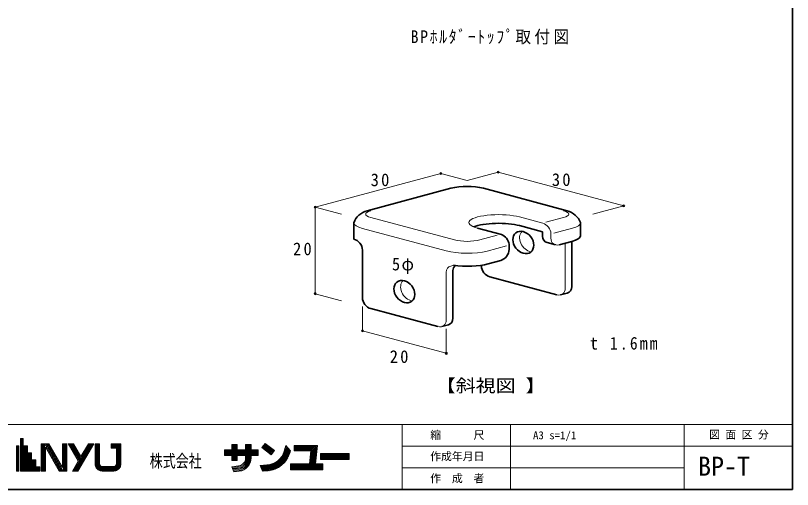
# Model space of a CAD drawing. Units: millimetres on the paper. Extents: x -405 to 405, y -286 to 286.
# Drawn here: x -194.7 to -15.5, y 11 to 120.4 of the extents above; entities that cross this region are included whole.
import ezdxf
from ezdxf.enums import TextEntityAlignment as Align

# ---------------------------------------------------------------- set-up
doc = ezdxf.new("R2010")
doc.units = ezdxf.units.MM
doc.header["$PDMODE"] = 32
doc.header["$PDSIZE"] = 0.5
for name, color, linetype, lineweight in [('0-2_BPトップ', 7, 'Continuous', 35), ('0-8_寸法線', 7, 'Continuous', 18), ('F-0_図面枠', 4, 'Continuous', 18), ('F-2_文字1', 4, 'Continuous', 18)]:
    doc.layers.add(name, color=color, linetype=linetype, lineweight=lineweight)
doc.layers.add('F-3_文字2', color=7, linetype='Continuous')
doc.styles.add('ＭＳ ゴシック', font='')
doc.styles.get('ＭＳ ゴシック').set_extended_font_data('MS Gothic')

msp = doc.modelspace()

# ---------------------------------------------------------------- linework, layer by layer
at = {"layer": '0-2_BPトップ'}
for p, q in [((-113.621, 75.333), (-94.314, 80.506)), ((-67.431, 75.331), (-86.748, 80.507)), ((-68.313, 75.319), (-68.313, 75.318)), ((-116.676, 72.543), (-116.676, 68.784)), ((-73.141, 70.473), (-78.456, 71.897)), ((-64.38, 72.586), (-64.38, 69.543)), ((-82.63, 69.839), (-88.113, 71.308)), ((-73.141, 70.473), (-73.141, 69.473)), ((-71.208, 69.956), (-71.21, 69.956)), ((-69.278, 67.473), (-66.38, 68.249)), ((-66.378, 68.25), (-66.378, 57.837)), ((-80.869, 67.599), (-80.869, 66.353)), ((-72.101, 67.98), (-70.153, 67.459)), ((-114.674, 66.263), (-114.674, 55.235)), ((-85.7, 63.072), (-82.787, 63.853)), ((-93.81, 61.517), (-93.81, 50.486)), ((-85.324, 60.085), (-69.855, 55.94)), ((-68.974, 55.928), (-67.429, 56.342)), ((-112.756, 52.735), (-97.288, 48.59)), ((-96.406, 48.577), (-94.861, 48.991))]:
    msp.add_line(p, q, dxfattribs=at)
at = {"layer": '0-2_BPトップ', "color": 4, "lineweight": 18}
for p, q in [((-93.424, 68.59), (-112.744, 73.767)), ((-73.072, 72.454), (-78.456, 73.897)), ((-72.419, 72.66), (-68.3, 73.764)), ((-95.356, 66.072), (-114.676, 71.249)), ((-71.21, 70.05), (-71.21, 68.955)), ((-70.565, 70.129), (-66.248, 71.286)), ((-87.63, 68.59), (-83.576, 69.677)), ((-85.889, 66.023), (-81.423, 67.219)), ((-67.924, 67.836), (-67.924, 57.423)), ((-94.304, 62.569), (-93.662, 62.741)), ((-95.356, 61.153), (-95.356, 50.072))]:
    msp.add_line(p, q, dxfattribs=at)
at = {"layer": '0-2_BPトップ'}
for centre, radius, start, end in [((-90.529, 64.542), 16.407, 76.67555, 103.33666), ((-112.555, 71.097), 4.367, 104.12822, 160.66718), ((-68.683, 70.871), 4.633, 21.73568, 74.31553)]:
    msp.add_arc(centre, radius, start, end, dxfattribs=at)
at = {"layer": '0-2_BPトップ', "color": 4, "lineweight": 18}
for centre, major_axis, ratio, start_param, end_param in [((-109.847, 74.543), (4.095, 0), 0.268, 2.3562893, 3.926896), ((-71.21, 74.543), (4.091, 0), 0.268, 5.4978819, 7.0684887), ((-83.284, 72.602), (6.829, 0), 0.268, 0.7853034, 3.9272752), ((-109.847, 72.543), (6.829, 0), 0.268, 3.1415927, 3.9272752), ((-73.14, 70.473), (-1.364, 1.777), 0.77, 3.9724144, 5.4645269), ((-71.208, 72.544), (6.829, 0), 0.268, 5.5252328, 6.3063443), ((-76.037, 68.425), (-1.705, 2.221), 0.77, 0.0593282, 2.4647742), ((-90.528, 69.367), (4.098, 0), 0.268, 3.926896, 5.4978819), ((-69.278, 69.473), (1.364, 1.777), 0.77, 2.3509783, 3.9252521), ((-90.526, 67.366), (6.829, 0), 0.268, 3.926896, 5.4587435), ((-93.426, 60.555), (-1.364, 1.777), 0.77, 5.9714345, 7.0266373), ((-103.47, 57.075), (-1.705, 2.221), 0.77, 0.0593282, 2.4647742), ((-69.855, 57.94), (-1.364, 1.777), 0.77, 2.3579332, 3.932207), ((-97.288, 50.59), (-1.364, 1.777), 0.77, 2.3509783, 3.932207)]:
    msp.add_ellipse(centre, major_axis=major_axis, ratio=ratio, start_param=start_param, end_param=end_param, dxfattribs=at)
at = {"layer": '0-2_BPトップ'}
for centre, major_axis, ratio, start_param, end_param in [((-83.284, 70.602), (6.829, 0), 0.268, 0.7853034, 2.5635826), ((-73.14, 70.473), (-1.364, 1.777), 0.77, 3.9252521, 3.9257436), ((-116.606, 66.766), (-1.364, 1.777), 0.77, 3.9252521, 5.5356803), ((-82.789, 67.888), (-1.364, 1.777), 0.77, 4.0384473, 5.4170918), ((-71.21, 69.99), (1.364, 1.777), 0.77, 2.3509783, 3.4548533), ((-71.21, 69.543), (6.829, 0), 0.268, 5.4978819, 6.2831853), ((-82.801, 65.849), (1.364, 1.777), 0.77, 3.9252521, 5.4995259), ((-90.528, 64.367), (6.829, 0), 0.268, 4.2356213, 5.4978819), ((-91.88, 60.92), (-1.364, 1.777), 0.77, 0.0076465, 0.743452), ((-85.31, 62.082), (-1.364, 1.777), 0.77, 0.7836594, 2.3509783), ((-68.31, 58.355), (-1.364, 1.777), 0.77, 2.8316174, 3.932207), ((-112.743, 54.731), (-1.364, 1.777), 0.77, 0.7836594, 2.3579332), ((-95.742, 51.004), (-1.364, 1.777), 0.77, 2.8316174, 3.932207)]:
    msp.add_ellipse(centre, major_axis=major_axis, ratio=ratio, start_param=start_param, end_param=end_param, dxfattribs=at)
for centre in [(-77.583, 68.011), (-105.015, 56.661)]:
    msp.add_ellipse(centre, major_axis=(-1.705, 2.221), ratio=0.77, dxfattribs=at)
at = {"layer": '0-8_寸法線', "color": 4}
for p, q in [((-125.581, 76.171), (-96.603, 83.936)), ((-90.53, 82.308), (-96.603, 83.936)), ((-90.53, 82.308), (-83.394, 84.22)), ((-83.394, 84.22), (-54.417, 76.456)), ((-119.508, 74.544), (-125.581, 76.171)), ((-125.581, 56.171), (-125.581, 76.171)), ((-61.552, 74.544), (-54.417, 76.456)), ((-119.508, 54.544), (-125.581, 56.171)), ((-114.674, 53.249), (-114.674, 47.606)), ((-114.674, 47.606), (-95.356, 42.43)), ((-95.356, 48.072), (-95.356, 42.43))]:
    msp.add_line(p, q, dxfattribs=at)
for p in [(-83.394, 84.22), (-96.603, 83.936), (-125.581, 76.171), (-54.417, 76.456), (-125.581, 56.171), (-114.674, 47.606), (-95.356, 42.43)]:
    msp.add_point(p, dxfattribs=at)
at = {"layer": 'F-0_図面枠', "color": 7, "lineweight": 35}
for p, q in [((-15.5, 11), (-15.5, 286)), ((-15.5, 16), (-15.5, 16))]:
    msp.add_line(p, q, dxfattribs=at)
at = {"layer": 'F-0_図面枠'}
for p, q in [((-405, 26), (-15.5, 26)), ((-105.5, 11), (-105.5, 26)), ((-80.5, 11), (-80.5, 26)), ((-40.5, 11), (-40.5, 26)), ((-105.5, 21), (-15.5, 21)), ((-105.5, 16), (-40.5, 16))]:
    msp.add_line(p, q, dxfattribs=at)
at = {"layer": 'F-0_図面枠', "color": 7, "lineweight": 35}
msp.add_lwpolyline([(-405, 286), (-405, 11), (-15.5, 11)], dxfattribs=at)
at = {"layer": 'F-2_文字1'}
for p, q in [((-193.524, 22.771), (-192.924, 22.771)), ((-193.524, 15.244), (-193.524, 22.771)), ((-193.313, 15.244), (-193.313, 22.771)), ((-193.102, 15.244), (-193.102, 22.771)), ((-192.924, 21.106), (-192.924, 22.771)), ((-188.828, 21.572), (-186.996, 21.572)), ((-188.828, 15.244), (-188.828, 21.572)), ((-188.617, 15.244), (-188.617, 21.572)), ((-188.406, 15.244), (-188.406, 21.572)), ((-188.195, 15.244), (-188.195, 21.572)), ((-187.99, 21.596), (-184.422, 15.244)), ((-187.984, 15.244), (-187.984, 21.572)), ((-187.734, 21.572), (-184.181, 15.244)), ((-187.492, 21.572), (-183.938, 15.244)), ((-187.25, 21.572), (-183.782, 15.395)), ((-186.996, 21.572), (-183.898, 16.056)), ((-183.898, 16.056), (-183.898, 21.572)), ((-183.898, 21.572), (-182.832, 21.572)), ((-183.676, 15.244), (-183.676, 21.572)), ((-183.465, 15.244), (-183.465, 21.572)), ((-183.254, 15.244), (-183.254, 21.572)), ((-183.043, 15.244), (-183.043, 21.572)), ((-182.832, 15.244), (-182.832, 21.572)), ((-182.599, 21.572), (-181.36, 21.572)), ((-182.599, 21.572), (-180.222, 17.566)), ((-182.354, 21.572), (-179.97, 17.555)), ((-182.109, 21.572), (-179.847, 17.762)), ((-181.863, 21.572), (-179.724, 17.968)), ((-181.618, 21.572), (-179.602, 18.175)), ((-181.36, 21.572), (-179.602, 18.61)), ((-181.342, 15.244), (-177.586, 21.572)), ((-181.097, 15.244), (-177.34, 21.572)), ((-180.851, 15.244), (-177.095, 21.572)), ((-180.606, 15.244), (-176.85, 21.572)), ((-180.361, 15.244), (-176.604, 21.572)), ((-179.602, 18.61), (-177.844, 21.572)), ((-177.844, 21.572), (-176.604, 21.572)), ((-176.371, 16.909), (-176.371, 21.572)), ((-176.371, 21.572), (-175.305, 21.572)), ((-176.16, 16.781), (-176.16, 21.572)), ((-175.949, 16.781), (-175.949, 21.572)), ((-175.738, 16.781), (-175.738, 21.572)), ((-175.527, 16.781), (-175.527, 21.572)), ((-175.305, 16.909), (-175.305, 21.572)), ((-172.641, 21.572), (-170.376, 21.572)), ((-172.641, 20.506), (-172.641, 21.572)), ((-172.43, 20.506), (-172.43, 21.572)), ((-172.219, 20.506), (-172.219, 21.572)), ((-172.008, 20.506), (-172.008, 21.572)), ((-171.797, 20.506), (-171.797, 21.572)), ((-171.586, 20.506), (-171.586, 21.572)), ((-171.375, 20.506), (-171.375, 21.572)), ((-171.22, 16.781), (-171.22, 21.572)), ((-171.009, 16.781), (-171.009, 21.572)), ((-170.798, 16.781), (-170.798, 21.572)), ((-170.587, 16.781), (-170.587, 21.572)), ((-170.376, 16.909), (-170.376, 21.572)), ((-137.891, 20.65), (-137.127, 21.643)), ((-137.127, 21.643), (-134.985, 19.995)), ((-194.49, 21.106), (-193.945, 21.106)), ((-194.49, 15.244), (-194.49, 21.106)), ((-194.279, 15.244), (-194.279, 21.106)), ((-194.068, 15.244), (-194.068, 21.106)), ((-193.945, 15.244), (-193.945, 21.106)), ((-192.924, 21.106), (-191.958, 21.106)), ((-192.891, 15.244), (-192.891, 21.106)), ((-192.68, 15.244), (-192.68, 21.106)), ((-192.469, 15.244), (-192.469, 21.106)), ((-192.258, 15.244), (-192.258, 21.106)), ((-192.047, 15.244), (-192.047, 21.106)), ((-191.958, 19.485), (-191.958, 21.106)), ((-187.762, 15.244), (-187.762, 20.759)), ((-187.762, 20.759), (-184.664, 15.244)), ((-172.641, 20.506), (-171.442, 20.506)), ((-171.442, 16.909), (-171.442, 20.506)), ((-146.52, 20.127), (-144.839, 20.127)), ((-146.52, 18.809), (-146.52, 20.127)), ((-146.52, 20.074), (-138.775, 20.074)), ((-146.52, 19.863), (-138.775, 19.863)), ((-144.839, 20.127), (-144.839, 21.379)), ((-144.839, 21.379), (-143.587, 21.379)), ((-144.628, 17.655), (-144.628, 21.379)), ((-144.417, 17.655), (-144.417, 21.379)), ((-144.207, 17.655), (-144.207, 21.379)), ((-143.996, 17.655), (-143.996, 21.379)), ((-143.785, 17.655), (-143.785, 21.379)), ((-143.587, 20.127), (-143.587, 21.379)), ((-143.587, 20.127), (-141.642, 20.127)), ((-141.642, 21.379), (-140.39, 21.379)), ((-141.642, 20.127), (-141.642, 21.379)), ((-141.431, 15.969), (-141.431, 21.379)), ((-141.22, 16.176), (-141.22, 21.379)), ((-141.009, 16.428), (-141.009, 21.379)), ((-140.798, 16.749), (-140.798, 21.379)), ((-140.587, 17.199), (-140.587, 21.379)), ((-140.39, 20.127), (-140.39, 21.379)), ((-140.39, 20.127), (-138.775, 20.127)), ((-138.775, 18.809), (-138.775, 20.127)), ((-137.891, 20.65), (-135.748, 19.002)), ((-137.762, 20.817), (-135.62, 19.17)), ((-137.633, 20.985), (-135.491, 19.337)), ((-137.505, 21.152), (-135.362, 19.504)), ((-137.376, 21.319), (-135.234, 19.671)), ((-137.247, 21.486), (-135.105, 19.838)), ((-135.748, 19.002), (-134.985, 19.995)), ((-133.979, 17.827), (-131.348, 19.756)), ((-133.355, 18.547), (-131.366, 20.004)), ((-133.07, 19.016), (-131.504, 20.164)), ((-132.888, 19.412), (-131.642, 20.325)), ((-132.763, 19.765), (-131.78, 20.486)), ((-132.733, 19.864), (-132.348, 21.149)), ((-132.662, 20.1), (-131.917, 20.646)), ((-132.562, 20.435), (-132.055, 20.807)), ((-132.461, 20.771), (-132.193, 20.967)), ((-132.348, 21.149), (-131.298, 19.923)), ((-131.452, 19.408), (-131.298, 19.923)), ((-130.412, 19.896), (-130.412, 21.149)), ((-130.412, 21.149), (-125.042, 21.149)), ((-130.412, 20.938), (-125.277, 20.938)), ((-130.412, 20.727), (-125.512, 20.727)), ((-130.412, 20.516), (-125.747, 20.516)), ((-130.412, 20.305), (-125.982, 20.305)), ((-130.412, 20.094), (-126.218, 20.094)), ((-130.412, 19.896), (-126.571, 19.896)), ((-126.893, 16.93), (-126.571, 19.896)), ((-126.787, 16.811), (-126.441, 19.988)), ((-126.575, 16.811), (-126.218, 20.094)), ((-126.362, 16.811), (-125.982, 20.305)), ((-126.15, 16.811), (-125.747, 20.516)), ((-125.938, 16.811), (-125.512, 20.727)), ((-125.726, 16.811), (-125.277, 20.938)), ((-125.501, 16.93), (-125.042, 21.149)), ((-191.958, 19.485), (-190.992, 19.485)), ((-191.836, 15.244), (-191.836, 19.485)), ((-191.625, 15.244), (-191.625, 19.485)), ((-191.414, 15.244), (-191.414, 19.485)), ((-191.203, 15.244), (-191.203, 19.485)), ((-190.992, 17.864), (-190.992, 19.485)), ((-146.52, 19.652), (-138.775, 19.652)), ((-146.52, 19.441), (-138.775, 19.441)), ((-146.52, 19.23), (-138.775, 19.23)), ((-146.52, 19.02), (-138.775, 19.02)), ((-146.52, 18.809), (-144.839, 18.809)), ((-144.839, 17.655), (-144.839, 18.809)), ((-143.587, 18.809), (-141.642, 18.809)), ((-143.587, 17.655), (-143.587, 18.809)), ((-141.642, 18.28), (-141.642, 18.809)), ((-141.642, 15.88), (-141.642, 18.277)), ((-140.39, 18.809), (-138.775, 18.809)), ((-140.39, 18.285), (-140.39, 18.809)), ((-137.118, 15.265), (-131.449, 19.421)), ((-136.717, 15.297), (-131.563, 19.075)), ((-136.311, 15.333), (-131.714, 18.703)), ((-135.857, 15.404), (-131.918, 18.291)), ((-124.347, 17.952), (-124.347, 19.27)), ((-124.347, 19.27), (-117.755, 19.27)), ((-124.347, 19.112), (-117.755, 19.112)), ((-124.347, 18.901), (-117.755, 18.901)), ((-124.347, 18.69), (-117.755, 18.69)), ((-124.347, 18.479), (-117.755, 18.479)), ((-124.347, 18.268), (-117.755, 18.268)), ((-124.347, 18.057), (-117.755, 18.057)), ((-124.347, 17.952), (-117.755, 17.952)), ((-117.755, 17.952), (-117.755, 19.27)), ((-190.992, 17.864), (-190.027, 17.864)), ((-190.992, 15.244), (-190.992, 17.864)), ((-190.781, 15.244), (-190.781, 17.864)), ((-190.571, 15.244), (-190.571, 17.864)), ((-190.36, 15.244), (-190.36, 17.864)), ((-190.149, 15.244), (-190.149, 17.864)), ((-190.027, 16.243), (-190.027, 17.864)), ((-190.027, 16.243), (-189.061, 16.243)), ((-189.938, 15.244), (-189.938, 16.243)), ((-189.727, 15.244), (-189.727, 16.243)), ((-189.516, 15.244), (-189.516, 16.243)), ((-189.305, 15.244), (-189.305, 16.243)), ((-189.094, 15.244), (-189.094, 16.243)), ((-189.061, 15.244), (-189.061, 16.243)), ((-181.6, 15.244), (-180.222, 17.566)), ((-176.371, 16.887), (-176.349, 16.887)), ((-176.366, 16.781), (-175.292, 16.781)), ((-176.336, 16.57), (-175.201, 16.57)), ((-176.278, 16.359), (-174.945, 16.359)), ((-176.187, 16.149), (-170.56, 16.149)), ((-174.706, 16.309), (-172.041, 16.309)), ((-171.802, 16.359), (-170.469, 16.359)), ((-171.547, 16.57), (-170.411, 16.57)), ((-171.456, 16.781), (-170.381, 16.781)), ((-144.839, 17.655), (-143.587, 17.655)), ((-144.788, 16.262), (-143.264, 16.452)), ((-144.788, 16.262), (-144.378, 15.051)), ((-144.719, 16.058), (-140.937, 16.529)), ((-144.65, 15.854), (-141.116, 16.294)), ((-143.257, 16.453), (-140.874, 16.749)), ((-142.439, 16.767), (-140.9, 16.959)), ((-142.149, 17.016), (-140.926, 17.168)), ((-141.96, 17.252), (-140.952, 17.377)), ((-141.748, 15.88), (-141.748, 17.673)), ((-138.28, 16.534), (-136.695, 16.663)), ((-138.28, 16.534), (-137.72, 15.216)), ((-138.186, 16.313), (-137.835, 16.57)), ((-138.102, 16.113), (-137.434, 16.603)), ((-138.017, 15.914), (-137.033, 16.635)), ((-137.932, 15.715), (-136.631, 16.668)), ((-137.847, 15.515), (-136.2, 16.723)), ((-137.763, 15.316), (-135.666, 16.852)), ((-137.52, 15.232), (-134.792, 17.231)), ((-135.318, 15.538), (-132.208, 17.817)), ((-134.586, 15.813), (-132.691, 17.202)), ((-131.301, 15.546), (-131.301, 16.93)), ((-131.301, 16.93), (-126.893, 16.93)), ((-131.301, 16.811), (-123.853, 16.811)), ((-131.301, 16.6), (-123.853, 16.6)), ((-131.301, 16.389), (-123.853, 16.389)), ((-131.301, 16.178), (-123.853, 16.178)), ((-125.501, 16.93), (-123.853, 16.93)), ((-123.853, 15.546), (-123.853, 16.93)), ((-194.49, 15.244), (-193.945, 15.244)), ((-193.524, 15.244), (-189.061, 15.244)), ((-188.828, 15.244), (-187.762, 15.244)), ((-184.664, 15.244), (-182.832, 15.244)), ((-181.6, 15.244), (-180.361, 15.244)), ((-176.058, 15.938), (-170.689, 15.938)), ((-175.878, 15.727), (-170.869, 15.727)), ((-175.618, 15.516), (-171.129, 15.516)), ((-175.153, 15.305), (-171.595, 15.305)), ((-174.706, 15.244), (-172.041, 15.244)), ((-144.581, 15.65), (-141.34, 16.054)), ((-144.512, 15.446), (-141.633, 15.805)), ((-144.443, 15.242), (-142.053, 15.54)), ((-144.378, 15.051), (-143.096, 15.211)), ((-137.72, 15.216), (-136.404, 15.322)), ((-131.301, 15.967), (-123.853, 15.967)), ((-131.301, 15.756), (-123.853, 15.756)), ((-131.301, 15.546), (-123.853, 15.546))]:
    msp.add_line(p, q, dxfattribs=at)
for centre, radius, start, end in [((-136.969, 21.054), 4.4, 273.5696, 344.30289), ((-143.493, 18.289), 1.851, 277.12369, 0.28418), ((-143.493, 18.289), 3.103, 277.45369, 359.92859), ((-136.973, 21.058), 5.762, 273.9684, 344.73839), ((-174.706, 16.909), 1.665, 179.99979, 270.00009), ((-174.706, 16.909), 0.6, 179.99979, 270.00009), ((-172.041, 16.909), 0.6, 270.00009, 0), ((-172.041, 16.909), 1.665, 270.00009, 0)]:
    msp.add_arc(centre, radius, start, end, dxfattribs=at)

# ---------------------------------------------------------------- texts
at = {"layer": '0-8_寸法線', "style": 'ＭＳ ゴシック', "width": 1.15}
msp.add_text('【斜視図 】', height=2.933, dxfattribs=at).set_placement((-97.765, 32.616), align=Align.BOTTOM_LEFT)
at = {"layer": '0-8_寸法線', "char_height": 2.933, "attachment_point": 7, "style": 'ＭＳ ゴシック'}
for s, insert in [('\\T1.22;\\W0.9;BPﾎﾙﾀﾞｰﾄｯﾌﾟ取付図', (-103.554, 113.711)), ('\\T1.27;\\W0.95;30', (-112.789, 80.963)), ('\\T1.27;\\W0.95;30', (-70.998, 81.001)), ('\\T1.27;\\W0.95;20', (-130.688, 65.019)), ('\\T1.17;\\W0.95;5φ', (-107.889, 60.768)), ('\\T1.28;\\W0.9;t\\~1.6mm', (-62.197, 43.242)), ('\\T1.27;\\W0.95;20', (-108.385, 40.156))]:
    msp.add_mtext(s, dxfattribs=dict(at, insert=insert))
at = {"layer": 'F-2_文字1', "color": 7, "style": 'ＭＳ ゴシック'}
for s, p in [('縮\u3000\u3000\u3000尺', (-99.057, 22.102)), ('図 面 区 分', (-34.712, 22.184)), ('作成年月日', (-99.057, 17.175)), ('作\u3000成\u3000者', (-99.057, 12.102))]:
    msp.add_text(s, height=1.833, dxfattribs=at).set_placement(p, align=Align.BOTTOM_LEFT)
at = {"layer": 'F-2_文字1', "color": 7, "style": 'ＭＳ ゴシック', "width": 0.75}
msp.add_text('株式会社', height=2.933, dxfattribs=at).set_placement((-163.76, 15.225), align=Align.BOTTOM_LEFT)
at = {"layer": 'F-3_文字2', "style": 'ＭＳ ゴシック'}
for s, height, p in [('A3 s=1/1', 1.833, (-75.34, 22.049)), ('BP-T', 4.399, (-37.268, 12.853))]:
    msp.add_text(s, height=height, dxfattribs=at).set_placement(p, align=Align.BOTTOM_LEFT)

doc.saveas('drawing.dxf')
